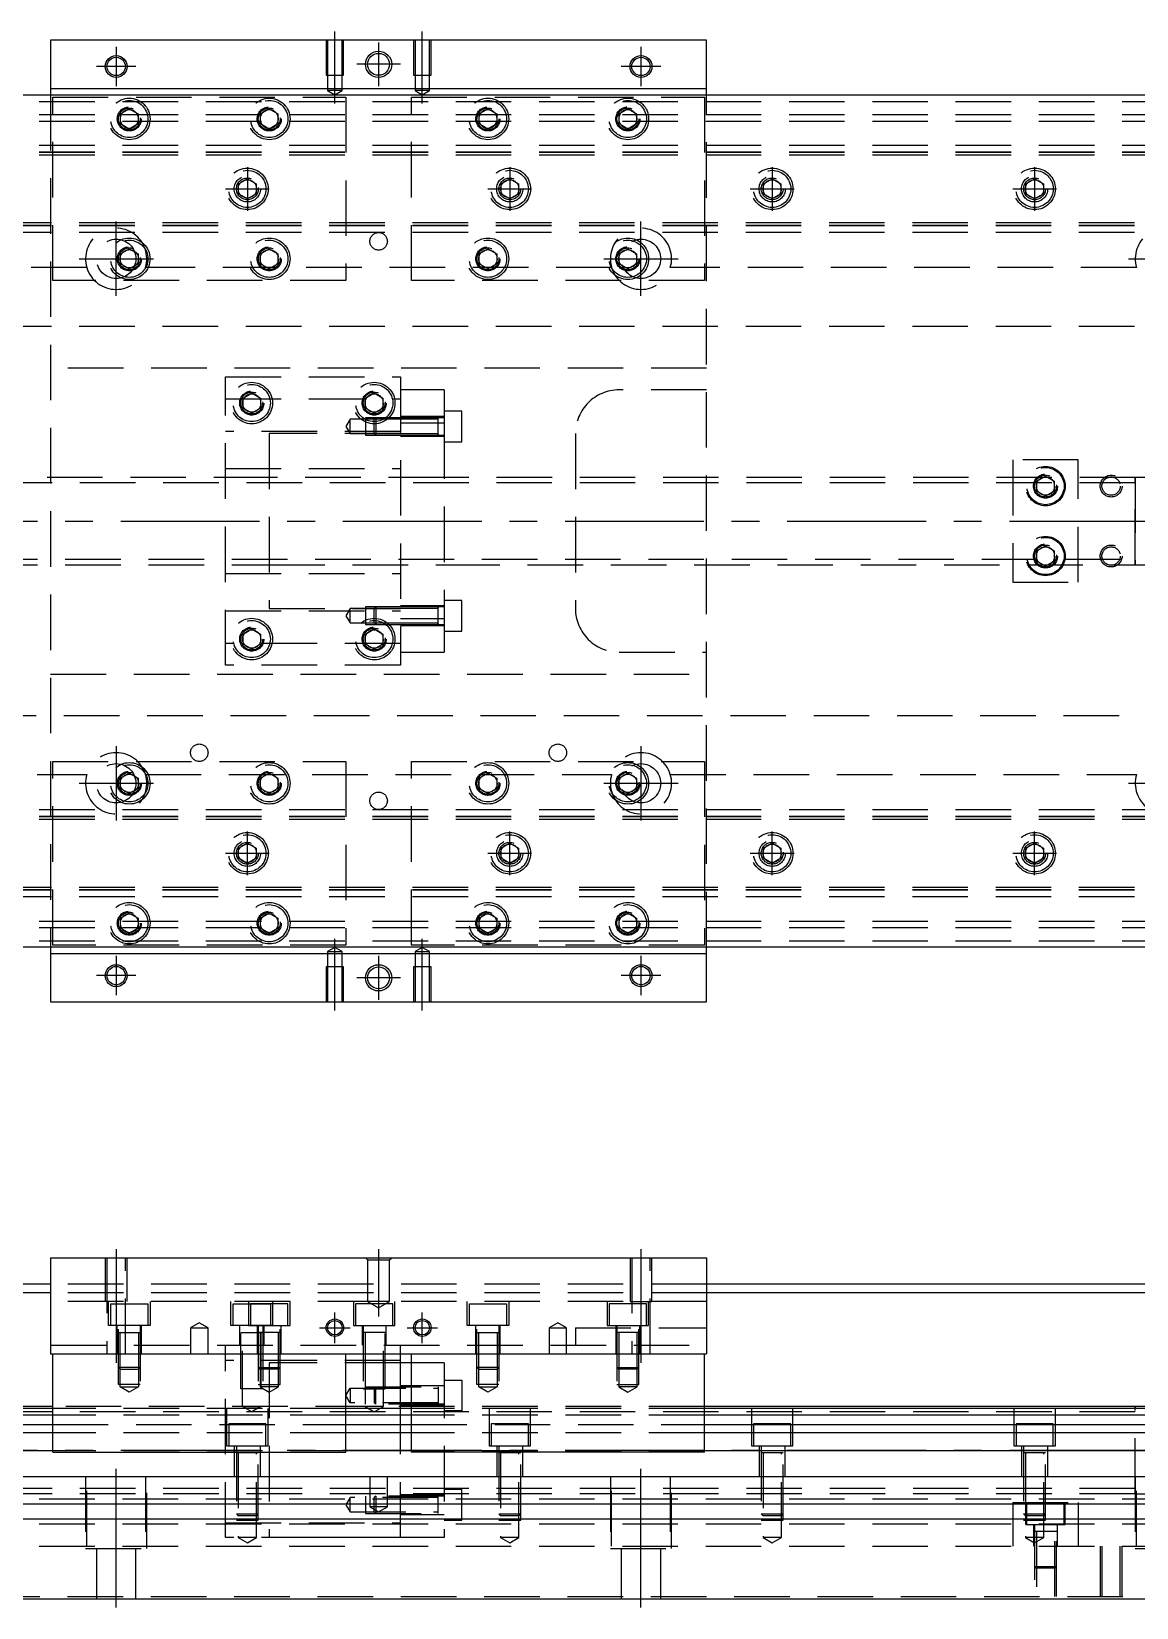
# Model space of a CAD drawing. Extents: x -15 to 702, y -288 to 112.
# Drawn here: x 167.6 to 420.3, y -248.6 to 112 of the extents above; entities that cross this region are included whole.
import ezdxf

# ---------------------------------------------------------------- set-up
doc = ezdxf.new("R2010")
doc.units = 0
doc.linetypes.add('CENTER', pattern=[50.8, 31.75, -6.35, 6.35, -6.35])
doc.linetypes.add('DASHED', pattern=[19.05, 12.7, -6.35])
doc.layers.get('0').update_dxf_attribs({"linetype": 'CONTINUOUS'})
doc.layers.add('CENTER', color=1, linetype='CENTER')

msp = doc.modelspace()

# ---------------------------------------------------------------- linework, layer by layer
at = {"color": 7, "linetype": 'CONTINUOUS'}
for p, q in [((322, 110), (172, 110)), ((172, 110), (172, 99)), ((322, 99), (322, 110)), ((3, 97.5), (491, 97.5)), ((172, 99), (322, 99)), ((172, 99), (172, 97.5)), ((322, 97.5), (322, 99)), ((491, -97.5), (3, -97.5)), ((172, -97.5), (172, -99)), ((322, -99), (172, -99)), ((172, -99), (172, -110)), ((322, -99), (322, -97.5)), ((322, -110), (322, -99)), ((172, -110), (322, -110)), ((172, -168.55), (172, -190.55)), ((172, -168.55), (322, -168.55)), ((322, -168.55), (322, -190.55)), ((172, -174.55), (3, -174.55)), ((172, -176.55), (11, -176.55)), ((491, -174.55), (322, -174.55)), ((483, -176.55), (322, -176.55)), ((172, -190.55), (322, -190.55)), ((172.5, -213.05), (172.5, -190.55)), ((239.5, -213.05), (239.5, -190.55)), ((252, -203.05), (252, -190.55)), ((254.5, -213.05), (254.5, -190.55)), ((321.5, -213.05), (321.5, -190.55)), ((254.5, -192.55), (252, -192.55)), ((252, -203.05), (252, -192.55)), ((172.5, -203.05), (17, -203.05)), ((172.5, -204.589608), (17, -204.589608)), ((172.5, -202.55), (45, -202.55)), ((254.5, -203.05), (239.5, -203.05)), ((254.5, -204.589608), (239.5, -204.589608)), ((420, -202.55), (321.5, -202.55)), ((477, -203.05), (321.5, -203.05)), ((477, -204.589608), (321.5, -204.589608)), ((420, -202.55), (419.995, -202.55)), ((420, -202.549994), (420, -203.05)), ((420, -202.549994), (420, -203.05)), ((420, -202.550502), (420, -202.55)), ((429, -202.55), (420, -202.55)), ((420.005, -202.55), (420, -202.55)), ((420, -203.047168), (420, -202.550502)), ((17, -206.710392), (172.5, -206.710392)), ((172.5, -208.620532), (17, -208.620532)), ((239.5, -206.710392), (254.5, -206.710392)), ((254.5, -208.620532), (239.5, -208.620532)), ((321.5, -206.710392), (477, -206.710392)), ((477, -208.620532), (321.5, -208.620532)), ((172.5, -212.731934), (17, -212.731934)), ((172.5, -213.05), (239.5, -213.05)), ((254.5, -212.731934), (239.5, -212.731934)), ((321.5, -213.05), (254.5, -213.05)), ((477, -212.731934), (321.5, -212.731934)), ((17, -218.55), (477, -218.55)), ((17, -224.85), (477, -224.85)), ((17, -228.25), (477, -228.25)), ((17, -246.55), (477, -246.55))]:
    msp.add_line(p, q, dxfattribs=at)
at = {"color": 3, "linetype": 'DASHED'}
for p, q in [((235.000006, 110), (235.000006, 102)), ((235.35, 110), (235.35, 102)), ((238.65, 102), (238.65, 110)), ((238.999994, 102), (238.999994, 110)), ((255.000006, 110), (255.000006, 102)), ((255.35, 110), (255.35, 102)), ((258.65, 102), (258.65, 110)), ((258.999994, 102), (258.999994, 110)), ((235.000006, 102), (238.999994, 102)), ((235.35, 102), (235.35, 98.5)), ((238.65, 98.5), (238.65, 102)), ((255.000006, 102), (258.999994, 102)), ((255.35, 102), (255.35, 98.5)), ((258.65, 98.5), (258.65, 102)), ((172, 97.5), (172, -97.5)), ((238.65, 98.5), (235.35, 98.5)), ((235.35, 98.5), (237, 97.547372)), ((237, 97.547372), (238.65, 98.5)), ((258.65, 98.5), (255.35, 98.5)), ((255.35, 98.5), (257, 97.547372)), ((257, 97.547372), (258.65, 98.5)), ((322, -97.5), (322, 97.5)), ((17, 96), (477, 96)), ((172.5, 97), (239.5, 97)), ((172.5, 55), (172.5, 97)), ((188, 93.1547), (190, 94.309402)), ((190, 94.309402), (192, 93.1547)), ((220, 93.1547), (222, 94.309402)), ((222, 94.309402), (224, 93.1547)), ((239.5, 97), (239.5, 55)), ((254.5, 97), (321.5, 97)), ((254.5, 55), (254.5, 97)), ((270, 93.1547), (272, 94.309402)), ((272, 94.309402), (274, 93.1547)), ((302, 93.1547), (304, 94.309402)), ((304, 94.309402), (306, 93.1547)), ((321.5, 97), (321.5, 55)), ((17, 93), (477, 93)), ((17, 91.5), (477, 91.5)), ((188, 90.8453), (188, 93.1547)), ((190, 89.690598), (188, 90.8453)), ((192, 90.8453), (190, 89.690598)), ((192, 93.1547), (192, 90.8453)), ((192.483582, 92.286038), (192.5, 92)), ((220, 90.8453), (220, 93.1547)), ((222, 89.690598), (220, 90.8453)), ((224, 90.8453), (222, 89.690598)), ((224, 93.1547), (224, 90.8453)), ((224.483582, 92.286038), (224.5, 92)), ((269.5, 92), (269.518502, 92.303588)), ((270, 90.8453), (270, 93.1547)), ((272, 89.690598), (270, 90.8453)), ((274, 90.8453), (272, 89.690598)), ((274, 93.1547), (274, 90.8453)), ((301.5, 92), (301.512884, 92.253488)), ((302, 90.8453), (302, 93.1547)), ((304, 89.690598), (302, 90.8453)), ((306, 90.8453), (304, 89.690598)), ((306, 93.1547), (306, 90.8453)), ((17, 86), (477, 86)), ((17, 84.460392), (477, 84.460392)), ((17, 84.403994), (477, 84.403994)), ((17, 83.8), (477, 83.8)), ((215, 77.1547), (217, 78.309402)), ((215, 74.8453), (215, 77.1547)), ((217, 78.309402), (219, 77.1547)), ((219, 77.1547), (219, 74.8453)), ((219.483582, 76.286038), (219.5, 76)), ((274.5, 76), (274.534018, 76.411016)), ((275, 77.1547), (277, 78.309402)), ((275, 74.8453), (275, 77.1547)), ((277, 78.309402), (279, 77.1547)), ((279, 77.1547), (279, 74.8453)), ((334.5, 76), (334.534018, 76.411016)), ((335, 77.1547), (337, 78.309402)), ((335, 74.8453), (335, 77.1547)), ((337, 78.309402), (339, 77.1547)), ((339, 77.1547), (339, 74.8453)), ((394.5, 76), (394.534018, 76.411016)), ((395, 77.1547), (397, 78.309402)), ((395, 74.8453), (395, 77.1547)), ((397, 78.309402), (399, 77.1547)), ((399, 77.1547), (399, 74.8453)), ((217, 73.690598), (215, 74.8453)), ((219, 74.8453), (217, 73.690598)), ((277, 73.690598), (275, 74.8453)), ((279, 74.8453), (277, 73.690598)), ((337, 73.690598), (335, 74.8453)), ((339, 74.8453), (337, 73.690598)), ((397, 73.690598), (395, 74.8453)), ((399, 74.8453), (397, 73.690598)), ((477, 68.2), (17, 68.2)), ((477, 67.596006), (17, 67.596006)), ((477, 67.539608), (17, 67.539608)), ((477, 66), (17, 66)), ((188, 61.1547), (190, 62.309402)), ((190, 62.309402), (192, 61.1547)), ((220, 61.1547), (222, 62.309402)), ((222, 62.309402), (224, 61.1547)), ((270, 61.1547), (272, 62.309402)), ((272, 62.309402), (274, 61.1547)), ((302, 61.1547), (304, 62.309402)), ((304, 62.309402), (306, 61.1547)), ((180.291796, 58), (73.708204, 58)), ((188, 58.8453), (188, 61.1547)), ((190, 57.690598), (188, 58.8453)), ((192, 58.8453), (190, 57.690598)), ((192, 61.1547), (192, 58.8453)), ((192.483582, 60.286038), (192.5, 60)), ((300.291796, 58), (193.708204, 58)), ((220, 58.8453), (220, 61.1547)), ((222, 57.690598), (220, 58.8453)), ((224, 58.8453), (222, 57.690598)), ((224, 61.1547), (224, 58.8453)), ((224.483582, 60.286038), (224.5, 60)), ((270, 58.8453), (270, 61.1547)), ((272, 57.690598), (270, 58.8453)), ((274, 58.8453), (272, 57.690598)), ((274, 61.1547), (274, 58.8453)), ((274.483582, 60.286038), (274.5, 60)), ((301.5, 60), (301.512884, 60.253488)), ((302, 58.8453), (302, 61.1547)), ((304, 57.690598), (302, 58.8453)), ((306, 58.8453), (304, 57.690598)), ((306, 61.1547), (306, 58.8453)), ((420.291796, 58), (313.708204, 58)), ((239.5, 55), (172.5, 55)), ((321.5, 55), (254.5, 55)), ((477, 44.5), (22.640312, 44.5)), ((322, 35), (172, 35)), ((212, 33), (252, 33)), ((212, -33), (212, 33)), ((252, 33), (252, -33)), ((216, 28.1547), (218, 29.309402)), ((218, 29.309402), (220, 28.1547)), ((244, 28.1547), (246, 29.309402)), ((246, 29.309402), (248, 28.1547)), ((262, 30), (252, 30)), ((262, 30), (262, 22.36068)), ((322, 30), (302, 30)), ((212, 28), (252, 28)), ((216, 25.8453), (216, 28.1547)), ((218, 24.690598), (216, 25.8453)), ((220, 25.8453), (218, 24.690598)), ((220, 28.1547), (220, 25.8453)), ((220.483582, 27.286038), (220.5, 27)), ((244, 25.8453), (244, 28.1547)), ((246, 24.690598), (244, 25.8453)), ((248, 25.8453), (246, 24.690598)), ((248, 28.1547), (248, 25.8453)), ((248.483582, 27.286038), (248.5, 27)), ((240.5, 23.300636), (239.547372, 21.650636)), ((239.547372, 21.650636), (240.5, 20.000636)), ((240.5, 20.000636), (240.5, 23.300636)), ((244, 23.300636), (240.5, 23.300636)), ((244, 23.65063), (244, 19.65064)), ((246.35, 23.65063), (244, 23.65063)), ((246, 23.300636), (244, 23.300636)), ((246.35, 23.650636), (246, 23.300636)), ((246, 20.000636), (246, 23.300636)), ((252, 23.300636), (246, 23.300636)), ((252, 23.300636), (246, 23.300636)), ((246.35, 23.650636), (246.35, 19.650636)), ((252, 23.650632), (246.35, 23.650636)), ((252, 23.65063), (246.35, 23.65063)), ((262, 23.900636), (252, 23.900636)), ((260.605, 23.650636), (252, 23.650632)), ((260.6, 23.300636), (252, 23.300636)), ((262, 22.36068), (252, 22.36068)), ((262, 23.650636), (260.595, 23.650636)), ((260.6, 19.65063), (260.6, 23.65064)), ((260.6, 23.300636), (260.6, 23.65064)), ((260.6, 23.434174), (260.6, 23.650636)), ((260.6, 23.650636), (260.6, 23.433968)), ((266, 25.150636), (262, 25.150636)), ((262, 22.36068), (262, -22.36068)), ((266, 18.150636), (266, 25.150636)), ((252, 20.5), (212, 20.5)), ((222, 20), (222, -20)), ((252, 20), (222, 20)), ((240.5, 20.000636), (244, 20.000636)), ((244, 20.000636), (246, 20.000636)), ((244, 19.65064), (246.35, 19.65064)), ((246, 20.000636), (252, 20.000636)), ((246, 20.000636), (246.35, 19.650636)), ((246, 20.000636), (252, 20.000636)), ((246.35, 19.65064), (252, 19.65064)), ((246.35, 19.650636), (252, 19.650638)), ((252, 20.000636), (260.6, 20.000636)), ((252, 19.650638), (260.605, 19.650636)), ((252, 19.400636), (262, 19.400636)), ((260.595, 19.650636), (262, 19.650636)), ((260.6, 19.65063), (260.6, 20.000636)), ((260.6, 19.867344), (260.6, 19.650636)), ((260.6, 19.650636), (260.6, 19.867096)), ((262, 18.150636), (266, 18.150636)), ((292, 20), (292, -20)), ((212, 12), (252, 12)), ((392, 14), (392, -14)), ((407, 14), (392, 14)), ((407, -14), (407, 14)), ((222, 10), (42, 10)), ((420, 8.75), (42, 8.75)), ((262, 10), (222, 10)), ((262, 10), (222, 10)), ((262, 9.999994), (222, 9.999994)), ((420.005, 10), (262, 10)), ((397.5, 9.1547), (399.5, 10.309402)), ((397.5, 6.8453), (397.5, 9.1547)), ((399.5, 10.309402), (401.5, 9.1547)), ((401.5, 9.1547), (401.5, 6.8453)), ((401.983582, 8.286038), (402, 8)), ((429, 10), (419.995, 10)), ((420, 10.000006), (420, -10.000006)), ((420, 10.000006), (420, -10.000006)), ((420, -10), (420, 10)), ((420, 10), (420, 8.95261)), ((399.5, 5.690598), (397.5, 6.8453)), ((401.5, 6.8453), (399.5, 5.690598)), ((397.5, -6.8453), (399.5, -5.690598)), ((397.5, -9.1547), (397.5, -6.8453)), ((399.5, -5.690598), (401.5, -6.8453)), ((401.5, -6.8453), (401.5, -9.1547)), ((42, -8.75), (420, -8.75)), ((42, -10), (222, -10)), ((222, -9.999994), (262, -9.999994)), ((222, -10), (262, -10)), ((222, -10), (262, -10)), ((262, -10), (420.005, -10)), ((399.5, -10.309402), (397.5, -9.1547)), ((401.5, -9.1547), (399.5, -10.309402)), ((401.983582, -7.713962), (402, -8)), ((419.995, -10), (429, -10)), ((420, -8.95261), (420, -9.999498)), ((420, -9.999498), (420, -10)), ((212, -12), (252, -12)), ((392, -14), (407, -14)), ((212, -20.5), (252, -20.5)), ((222, -20), (252, -20)), ((240.5, -20.000636), (239.547372, -21.650636)), ((240.5, -23.300636), (240.5, -20.000636)), ((244, -20.000636), (240.5, -20.000636)), ((244, -19.65064), (244, -23.65063)), ((246.35, -19.65064), (244, -19.65064)), ((246, -20.000636), (244, -20.000636)), ((246.35, -19.650636), (246, -20.000636)), ((246, -23.300636), (246, -20.000636)), ((252, -20.000636), (246, -20.000636)), ((252, -20.000636), (246, -20.000636)), ((246.35, -19.650636), (246.35, -23.650636)), ((252, -19.650638), (246.35, -19.650636)), ((252, -19.65064), (246.35, -19.65064)), ((262, -19.400636), (252, -19.400636)), ((260.605, -19.650636), (252, -19.650638)), ((260.6, -20.000636), (252, -20.000636)), ((262, -19.650636), (260.595, -19.650636)), ((260.6, -23.65064), (260.6, -19.65063)), ((260.6, -20.000636), (260.6, -19.65063)), ((260.6, -19.867096), (260.6, -19.650636)), ((260.6, -19.650636), (260.6, -19.867302)), ((266, -18.150636), (262, -18.150636)), ((266, -25.150636), (266, -18.150636)), ((216, -25.8453), (218, -24.690598)), ((218, -24.690598), (220, -25.8453)), ((239.547372, -21.650636), (240.5, -23.300636)), ((240.5, -23.300636), (244, -23.300636)), ((244, -23.300636), (246, -23.300636)), ((244, -23.65063), (246.35, -23.65063)), ((244, -25.8453), (246, -24.690598)), ((246, -23.300636), (252, -23.300636)), ((246, -23.300636), (246.35, -23.650636)), ((246, -23.300636), (252, -23.300636)), ((246, -24.690598), (248, -25.8453)), ((246.35, -23.65063), (252, -23.65063)), ((246.35, -23.650636), (252, -23.650632)), ((262, -22.36068), (252, -22.36068)), ((252, -23.300636), (260.6, -23.300636)), ((252, -23.650632), (260.605, -23.650636)), ((252, -23.900636), (262, -23.900636)), ((260.595, -23.650636), (262, -23.650636)), ((260.6, -23.65064), (260.6, -23.300636)), ((260.6, -23.433926), (260.6, -23.650636)), ((260.6, -23.650636), (260.6, -23.434174)), ((262, -22.36068), (262, -30)), ((262, -25.150636), (266, -25.150636)), ((252, -28), (212, -28)), ((215.5, -27), (215.518502, -26.696412)), ((216, -28.1547), (216, -25.8453)), ((218, -29.309402), (216, -28.1547)), ((220, -28.1547), (218, -29.309402)), ((220, -25.8453), (220, -28.1547)), ((244, -28.1547), (244, -25.8453)), ((246, -29.309402), (244, -28.1547)), ((248, -28.1547), (246, -29.309402)), ((248, -25.8453), (248, -28.1547)), ((248.483582, -26.713962), (248.5, -27)), ((252, -30), (262, -30)), ((302, -30), (322, -30)), ((172, -35), (322, -35)), ((252, -33), (212, -33)), ((22.640312, -44.5), (477, -44.5)), ((172.5, -55), (239.5, -55)), ((172.5, -97), (172.5, -55)), ((239.5, -55), (239.5, -97)), ((254.5, -97), (254.5, -55)), ((254.5, -55), (321.5, -55)), ((321.5, -55), (321.5, -97)), ((73.708204, -58), (180.291796, -58)), ((187.5, -60), (187.512884, -59.746512)), ((188, -58.8453), (190, -57.690598)), ((188, -61.1547), (188, -58.8453)), ((190, -62.309402), (188, -61.1547)), ((190, -57.690598), (192, -58.8453)), ((192, -61.1547), (190, -62.309402)), ((192, -58.8453), (192, -61.1547)), ((193.708204, -58), (300.291796, -58)), ((220, -58.8453), (222, -57.690598)), ((220, -61.1547), (220, -58.8453)), ((222, -62.309402), (220, -61.1547)), ((222, -57.690598), (224, -58.8453)), ((224, -61.1547), (222, -62.309402)), ((224, -58.8453), (224, -61.1547)), ((224.483582, -59.713962), (224.5, -60)), ((270, -58.8453), (272, -57.690598)), ((270, -61.1547), (270, -58.8453)), ((272, -62.309402), (270, -61.1547)), ((272, -57.690598), (274, -58.8453)), ((274, -61.1547), (272, -62.309402)), ((274, -58.8453), (274, -61.1547)), ((274.483582, -59.713962), (274.5, -60)), ((302, -58.8453), (304, -57.690598)), ((302, -61.1547), (302, -58.8453)), ((304, -62.309402), (302, -61.1547)), ((304, -57.690598), (306, -58.8453)), ((306, -61.1547), (304, -62.309402)), ((306, -58.8453), (306, -61.1547)), ((306.483582, -59.713962), (306.5, -60)), ((313.708204, -58), (420.291796, -58)), ((17, -66), (477, -66)), ((17, -67.539608), (477, -67.539608)), ((17, -67.596006), (477, -67.596006)), ((17, -68.2), (477, -68.2)), ((214.5, -76), (214.534018, -75.588984)), ((215, -74.8453), (217, -73.690598)), ((215, -77.1547), (215, -74.8453)), ((217, -73.690598), (219, -74.8453)), ((219, -74.8453), (219, -77.1547)), ((274.5, -76), (274.534018, -75.588984)), ((275, -74.8453), (277, -73.690598)), ((275, -77.1547), (275, -74.8453)), ((277, -73.690598), (279, -74.8453)), ((279, -74.8453), (279, -77.1547)), ((335, -74.8453), (337, -73.690598)), ((335, -77.1547), (335, -74.8453)), ((337, -73.690598), (339, -74.8453)), ((339, -74.8453), (339, -77.1547)), ((339.483582, -75.713962), (339.5, -76)), ((394.5, -76), (394.534018, -75.588984)), ((395, -74.8453), (397, -73.690598)), ((395, -77.1547), (395, -74.8453)), ((397, -73.690598), (399, -74.8453)), ((399, -74.8453), (399, -77.1547)), ((217, -78.309402), (215, -77.1547)), ((219, -77.1547), (217, -78.309402)), ((277, -78.309402), (275, -77.1547)), ((279, -77.1547), (277, -78.309402)), ((337, -78.309402), (335, -77.1547)), ((339, -77.1547), (337, -78.309402)), ((397, -78.309402), (395, -77.1547)), ((399, -77.1547), (397, -78.309402)), ((477, -83.8), (17, -83.8)), ((477, -84.403994), (17, -84.403994)), ((477, -84.460392), (17, -84.460392)), ((477, -86), (17, -86)), ((188, -90.8453), (190, -89.690598)), ((190, -89.690598), (192, -90.8453)), ((220, -90.8453), (222, -89.690598)), ((222, -89.690598), (224, -90.8453)), ((270, -90.8453), (272, -89.690598)), ((272, -89.690598), (274, -90.8453)), ((302, -90.8453), (304, -89.690598)), ((304, -89.690598), (306, -90.8453)), ((17, -91.5), (477, -91.5)), ((17, -93), (477, -93)), ((187.5, -92), (187.512884, -91.746512)), ((188, -93.1547), (188, -90.8453)), ((190, -94.309402), (188, -93.1547)), ((192, -93.1547), (190, -94.309402)), ((192, -90.8453), (192, -93.1547)), ((220, -93.1547), (220, -90.8453)), ((222, -94.309402), (220, -93.1547)), ((224, -93.1547), (222, -94.309402)), ((224, -90.8453), (224, -93.1547)), ((224.483582, -91.713962), (224.5, -92)), ((270, -93.1547), (270, -90.8453)), ((272, -94.309402), (270, -93.1547)), ((274, -93.1547), (272, -94.309402)), ((274, -90.8453), (274, -93.1547)), ((274.483582, -91.713962), (274.5, -92)), ((302, -93.1547), (302, -90.8453)), ((304, -94.309402), (302, -93.1547)), ((306, -93.1547), (304, -94.309402)), ((306, -90.8453), (306, -93.1547)), ((306.483582, -91.713962), (306.5, -92)), ((17, -96), (477, -96)), ((239.5, -97), (172.5, -97)), ((321.5, -97), (254.5, -97)), ((237, -97.547372), (235.35, -98.5)), ((235.35, -98.5), (238.65, -98.5)), ((235.35, -98.5), (235.35, -102)), ((238.65, -98.5), (237, -97.547372)), ((238.65, -102), (238.65, -98.5)), ((257, -97.547372), (255.35, -98.5)), ((255.35, -98.5), (258.65, -98.5)), ((255.35, -98.5), (255.35, -102)), ((258.65, -98.5), (257, -97.547372)), ((258.65, -102), (258.65, -98.5)), ((238.999994, -102), (235.000006, -102)), ((235.000006, -102), (235.000006, -110)), ((235.35, -102), (235.35, -110)), ((238.65, -110), (238.65, -102)), ((238.999994, -110), (238.999994, -102)), ((258.999994, -102), (255.000006, -102)), ((255.000006, -102), (255.000006, -110)), ((255.35, -102), (255.35, -110)), ((258.65, -110), (258.65, -102)), ((258.999994, -110), (258.999994, -102)), ((184.500006, -168.55), (184.500006, -178.55)), ((184.9, -168.55), (184.9, -190.55)), ((189.1, -190.55), (189.1, -168.55)), ((189.499994, -178.55), (189.499994, -168.55)), ((244.5, -169.05), (244, -168.55)), ((244.5, -169.05), (244.5, -178.55)), ((244.5, -169.05), (249.5, -169.05)), ((249.5, -169.05), (250, -168.55)), ((249.5, -178.55), (249.5, -169.05)), ((304.500006, -168.55), (304.500006, -178.55)), ((304.9, -168.55), (304.9, -190.55)), ((309.1, -190.55), (309.1, -168.55)), ((309.499994, -178.55), (309.499994, -168.55)), ((322, -174.55), (172, -174.55)), ((322, -176.55), (172, -176.55)), ((322, -178.55), (172, -178.55)), ((185.25, -184.05), (185.25, -178.55)), ((185.75, -179.05), (194.25, -179.05)), ((185.75, -184.05), (185.75, -179.05)), ((194.25, -179.05), (194.25, -184.05)), ((194.75, -178.55), (194.75, -184.05)), ((213.25, -184.05), (213.25, -178.55)), ((213.75, -179.05), (222.25, -179.05)), ((213.75, -184.05), (213.75, -179.05)), ((217.25, -178.55), (217.25, -184.05)), ((226.25, -179.05), (217.75, -179.05)), ((217.75, -179.05), (217.75, -184.05)), ((222.25, -179.05), (222.25, -184.05)), ((222.75, -178.55), (222.75, -184.05)), ((226.25, -184.05), (226.25, -179.05)), ((226.75, -184.05), (226.75, -178.55)), ((241.25, -178.55), (241.25, -184.05)), ((250.25, -179.05), (241.75, -179.05)), ((241.75, -179.05), (241.75, -184.05)), ((249.5, -178.55), (244.5, -178.55)), ((244.5, -178.55), (247, -179.993376)), ((247, -179.993376), (249.5, -178.55)), ((250.25, -184.05), (250.25, -179.05)), ((250.75, -184.05), (250.75, -178.55)), ((267.25, -184.05), (267.25, -178.55)), ((267.75, -179.05), (276.25, -179.05)), ((267.75, -184.05), (267.75, -179.05)), ((276.25, -179.05), (276.25, -184.05)), ((276.75, -178.55), (276.75, -184.05)), ((299.25, -178.55), (299.25, -184.05)), ((308.25, -179.05), (299.75, -179.05)), ((299.75, -179.05), (299.75, -184.05)), ((304.500006, -178.55), (309.499994, -178.55)), ((308.25, -184.05), (308.25, -179.05)), ((308.75, -184.05), (308.75, -178.55)), ((206, -183.3953), (204, -184.55)), ((208, -184.55), (206, -183.3953)), ((288, -183.3953), (286, -184.55)), ((290, -184.55), (288, -183.3953)), ((194.75, -184.05), (185.25, -184.05)), ((187.25, -190.55), (187.25, -184.05)), ((187.500006, -197.55), (187.499992, -184.05)), ((187.499994, -185.65), (192.500006, -185.65)), ((187.9, -198.05), (187.9, -185.65)), ((192.1, -185.65), (192.1, -198.05)), ((192.500008, -184.05), (192.499994, -197.55)), ((192.75, -184.05), (192.75, -190.55)), ((204, -184.55), (206, -184.55)), ((204, -184.55), (204, -190.55)), ((206, -184.55), (208, -184.55)), ((208, -190.55), (208, -184.55)), ((222.75, -184.05), (213.25, -184.05)), ((215.25, -188.55), (215.25, -184.05)), ((215.500006, -198.55), (215.499994, -184.05)), ((215.499995, -185.65), (220.500005, -185.65)), ((215.9, -202.55), (215.9, -185.65)), ((217.25, -184.05), (226.75, -184.05)), ((219.25, -184.05), (219.25, -190.55)), ((219.499992, -184.05), (219.500006, -197.55)), ((224.500006, -185.65), (219.499994, -185.65)), ((219.9, -185.65), (219.9, -198.05)), ((220.1, -185.65), (220.1, -202.55)), ((220.500006, -184.05), (220.499994, -198.55)), ((220.75, -184.05), (220.75, -188.55)), ((224.1, -198.05), (224.1, -185.65)), ((224.499994, -197.55), (224.500008, -184.05)), ((224.75, -190.55), (224.75, -184.05)), ((241.25, -184.05), (250.75, -184.05)), ((243.25, -184.05), (243.25, -188.55)), ((243.499994, -184.05), (243.500006, -198.55)), ((248.500005, -185.65), (243.499995, -185.65)), ((243.9, -185.65), (243.9, -202.55)), ((248.1, -202.55), (248.1, -185.65)), ((248.499994, -198.55), (248.500006, -184.05)), ((248.75, -188.55), (248.75, -184.05)), ((276.75, -184.05), (267.25, -184.05)), ((269.25, -190.55), (269.25, -184.05)), ((269.500006, -197.55), (269.499992, -184.05)), ((269.499994, -185.65), (274.500006, -185.65)), ((269.9, -198.05), (269.9, -185.65)), ((274.1, -185.65), (274.1, -198.05)), ((274.500008, -184.05), (274.499994, -197.55)), ((274.75, -184.05), (274.75, -190.55)), ((286, -184.55), (288, -184.55)), ((286, -184.55), (286, -190.55)), ((288, -184.55), (290, -184.55)), ((290, -190.55), (290, -184.55)), ((292, -184.55), (322, -184.55)), ((292, -184.55), (292, -188.55)), ((299.25, -184.05), (308.75, -184.05)), ((301.25, -184.05), (301.25, -190.55)), ((301.499992, -184.05), (301.500006, -197.55)), ((306.500006, -185.65), (301.499994, -185.65)), ((301.9, -185.65), (301.9, -198.05)), ((306.1, -198.05), (306.1, -185.65)), ((306.499994, -197.55), (306.500008, -184.05)), ((306.75, -190.55), (306.75, -184.05)), ((172, -188.55), (322, -188.55)), ((212, -190.55), (212, -188.55)), ((212, -232.55), (212, -190.55)), ((252, -190.55), (252, -188.55)), ((192.5, -193.65), (187.5, -193.65)), ((187.9, -194.05), (187.5, -193.65)), ((187.9, -194.05), (192.1, -194.05)), ((192.5, -193.65), (192.1, -194.05)), ((252, -192.05), (212, -192.05)), ((219.5, -193.65), (224.5, -193.65)), ((219.5, -193.65), (219.9, -194.05)), ((224.1, -194.05), (219.9, -194.05)), ((222, -192.55), (222, -232.55)), ((252, -192.55), (222, -192.55)), ((224.1, -194.05), (224.5, -193.65)), ((262, -192.55), (254.5, -192.55)), ((262, -192.55), (262, -232.55)), ((274.5, -193.65), (269.5, -193.65)), ((269.9, -194.05), (269.5, -193.65)), ((269.9, -194.05), (274.1, -194.05)), ((274.5, -193.65), (274.1, -194.05)), ((301.5, -193.65), (306.5, -193.65)), ((301.5, -193.65), (301.9, -194.05)), ((306.1, -194.05), (301.9, -194.05)), ((306.1, -194.05), (306.5, -193.65)), ((192.499994, -197.55), (187.500006, -197.55)), ((187.9, -198.05), (192.1, -198.05)), ((190, -199.262436), (187.9, -198.05)), ((192.1, -198.05), (190, -199.262436)), ((219.500006, -197.55), (224.499994, -197.55)), ((224.1, -198.05), (219.9, -198.05)), ((219.9, -198.05), (222, -199.262436)), ((222, -199.262436), (224.1, -198.05)), ((244, -200.25), (244, -198.050006)), ((244, -198.050006), (262, -198.050006)), ((246, -198.4), (246.35, -198.05)), ((246.35, -200.25), (246.35, -198.05)), ((252, -197.8), (262, -197.8)), ((260.6, -198.049994), (260.6, -202.050006)), ((262, -196.55), (266, -196.55)), ((266, -196.55), (266, -196.85)), ((266, -196.85), (266, -200.25)), ((274.499994, -197.55), (269.500006, -197.55)), ((269.9, -198.05), (274.1, -198.05)), ((272, -199.262436), (269.9, -198.05)), ((274.1, -198.05), (272, -199.262436)), ((301.500006, -197.55), (306.499994, -197.55)), ((306.1, -198.05), (301.9, -198.05)), ((301.9, -198.05), (304, -199.262436)), ((304, -199.262436), (306.1, -198.05)), ((220.499994, -198.55), (215.500006, -198.55)), ((239.547372, -200.05), (240.5, -198.4)), ((240.5, -201.7), (239.547372, -200.05)), ((240.5, -198.4), (240.5, -201.7)), ((240.5, -198.4), (260.6, -198.4)), ((260.6, -201.7), (240.5, -201.7)), ((243.500006, -198.55), (248.499994, -198.55)), ((244, -202.049994), (244, -200.25)), ((246, -198.4), (246, -200.25)), ((246, -200.25), (246, -201.7)), ((246.35, -202.05), (246, -201.7)), ((246.35, -202.05), (246.35, -200.25)), ((266, -200.25), (266, -203.55)), ((420, -203.8), (42, -203.8)), ((321.5, -202.55), (172.5, -202.55)), ((239.5, -203.05), (172.5, -203.05)), ((239.5, -204.589608), (172.5, -204.589608)), ((212.25, -203.05), (212.25, -211.55)), ((215.9, -202.55), (220.1, -202.55)), ((218, -203.762436), (215.9, -202.55)), ((220.1, -202.55), (218, -203.762436)), ((221.75, -211.55), (221.75, -203.05)), ((248.1, -202.55), (243.9, -202.55)), ((243.9, -202.55), (246, -203.762436)), ((262, -202.049994), (244, -202.049994)), ((246, -203.762436), (248.1, -202.55)), ((262, -202.3), (252, -202.3)), ((252, -232.55), (252, -203.05)), ((252, -232.55), (252, -203.05)), ((321.5, -203.05), (254.5, -203.05)), ((321.5, -204.589608), (254.5, -204.589608)), ((266, -203.55), (262, -203.55)), ((272.25, -203.05), (272.25, -211.55)), ((281.75, -211.55), (281.75, -203.05)), ((332.25, -203.05), (332.25, -211.55)), ((341.75, -211.55), (341.75, -203.05)), ((392.25, -203.05), (392.25, -211.55)), ((401.75, -211.55), (401.75, -203.05)), ((420, -222.55), (420, -203.05)), ((172.5, -206.710392), (239.5, -206.710392)), ((239.5, -208.620532), (172.5, -208.620532)), ((221.25, -206.55), (212.75, -206.55)), ((212.75, -206.55), (212.75, -211.55)), ((221.25, -211.55), (221.25, -206.55)), ((254.5, -206.710392), (321.5, -206.710392)), ((321.5, -208.620532), (254.5, -208.620532)), ((281.25, -206.55), (272.75, -206.55)), ((272.75, -206.55), (272.75, -211.55)), ((281.25, -211.55), (281.25, -206.55)), ((341.25, -206.55), (332.75, -206.55)), ((332.75, -206.55), (332.75, -211.55)), ((341.25, -211.55), (341.25, -206.55)), ((401.25, -206.55), (392.75, -206.55)), ((392.75, -206.55), (392.75, -211.55)), ((401.25, -211.55), (401.25, -206.55)), ((212.25, -211.55), (221.75, -211.55)), ((214, -211.55), (214, -218.55)), ((214.500006, -211.55), (214.500006, -228.55)), ((219.499994, -228.55), (219.499994, -211.55)), ((220, -218.55), (220, -211.55)), ((272.25, -211.55), (281.75, -211.55)), ((274, -211.55), (274, -218.55)), ((274.500006, -211.55), (274.500006, -228.55)), ((279.499994, -228.55), (279.499994, -211.55)), ((280, -218.55), (280, -211.55)), ((332.25, -211.55), (341.75, -211.55)), ((334, -211.55), (334, -218.55)), ((334.500006, -211.55), (334.500006, -228.55)), ((339.499994, -228.55), (339.499994, -211.55)), ((340, -218.55), (340, -211.55)), ((392.25, -211.55), (401.75, -211.55)), ((394, -211.55), (394, -218.55)), ((394.500006, -211.55), (394.500006, -228.55)), ((399.499994, -228.55), (399.499994, -211.55)), ((400, -218.55), (400, -211.55)), ((239.5, -212.731934), (172.5, -212.731934)), ((219.500006, -213.15), (214.499994, -213.15)), ((214.9, -213.15), (214.9, -232.55)), ((219.1, -232.55), (219.1, -213.15)), ((321.5, -212.731934), (254.5, -212.731934)), ((279.500006, -213.15), (274.499994, -213.15)), ((274.9, -213.15), (274.9, -232.55)), ((279.1, -232.55), (279.1, -213.15)), ((339.500006, -213.15), (334.499994, -213.15)), ((334.9, -213.15), (334.9, -232.55)), ((339.1, -232.55), (339.1, -213.15)), ((399.500006, -213.15), (394.499994, -213.15)), ((394.9, -213.15), (394.9, -232.55)), ((399.1, -232.55), (399.1, -213.15)), ((180, -218.55), (180, -235.05)), ((180.291796, -234.55), (180.291796, -218.55)), ((193.708204, -218.55), (193.708204, -234.55)), ((194, -235.05), (194, -218.55)), ((245, -218.55), (245, -225.55)), ((249, -225.55), (249, -218.55)), ((300, -218.55), (300, -235.05)), ((300.291796, -234.55), (300.291796, -218.55)), ((313.708204, -218.55), (313.708204, -234.55)), ((314, -235.05), (314, -218.55)), ((420, -218.55), (420, -235.05)), ((420.291796, -234.55), (420.291796, -218.55)), ((420, -221.3), (42, -221.3)), ((420, -222.55), (42, -222.55)), ((240.5, -223.4), (239.547372, -225.05)), ((240.5, -226.7), (240.5, -223.4)), ((260.6, -223.4), (240.5, -223.4)), ((244, -223.050006), (244, -224.85)), ((262, -223.050006), (244, -223.050006)), ((246.35, -223.05), (246, -223.4)), ((246, -224.85), (246, -223.4)), ((246.35, -223.05), (246.35, -224.85)), ((262, -222.8), (252, -222.8)), ((260.6, -227.050006), (260.6, -223.049994)), ((266, -221.55), (262, -221.55)), ((266, -224.85), (266, -221.55)), ((420.291796, -222.55), (429, -222.55)), ((17, -223.7), (477, -223.7)), ((239.547372, -225.05), (240.5, -226.7)), ((240.5, -226.7), (260.6, -226.7)), ((244, -224.85), (244, -227.049994)), ((244, -227.049994), (262, -227.049994)), ((249, -225.55), (245, -225.55)), ((245, -225.55), (247, -226.7047)), ((246, -226.7), (246, -224.85)), ((246, -226.7), (246.35, -227.05)), ((246.35, -224.85), (246.35, -227.05)), ((247, -226.7047), (249, -225.55)), ((266, -228.25), (266, -224.85)), ((392, -224.55), (392, -234.55)), ((392, -224.55), (407, -224.55)), ((395, -229.55), (395, -224.55)), ((395.25, -229.55), (395.25, -224.55)), ((403.75, -229.55), (403.75, -224.55)), ((404, -229.55), (404, -224.55)), ((407, -224.55), (407, -234.55)), ((17, -229.4), (477, -229.4)), ((212, -229.17077), (252, -229.17077)), ((214.5, -227.15), (219.5, -227.15)), ((214.5, -227.15), (214.9, -227.55)), ((214.500006, -228.55), (219.499994, -228.55)), ((219.1, -227.55), (214.9, -227.55)), ((219.1, -227.55), (219.5, -227.15)), ((252, -227.3), (262, -227.3)), ((262, -228.55), (266, -228.55)), ((266, -228.55), (266, -228.25)), ((274.5, -227.15), (279.5, -227.15)), ((274.5, -227.15), (274.9, -227.55)), ((274.500006, -228.55), (279.499994, -228.55)), ((279.1, -227.55), (274.9, -227.55)), ((279.1, -227.55), (279.5, -227.15)), ((334.5, -227.15), (339.5, -227.15)), ((334.5, -227.15), (334.9, -227.55)), ((334.500006, -228.55), (339.499994, -228.55)), ((339.1, -227.55), (334.9, -227.55)), ((339.1, -227.55), (339.5, -227.15)), ((394.5, -227.15), (399.5, -227.15)), ((394.5, -227.15), (394.9, -227.55)), ((394.500006, -228.55), (399.499994, -228.55)), ((399.1, -227.55), (394.9, -227.55)), ((395, -229.55), (404, -229.55)), ((396.75, -229.55), (396.75, -234.55)), ((396.999996, -229.55), (397.000006, -246.05)), ((399.1, -227.55), (399.5, -227.15)), ((401.999994, -246.05), (402.000004, -229.55)), ((402.25, -234.55), (402.25, -229.55)), ((252, -232.55), (212, -232.55)), ((219.1, -232.55), (214.9, -232.55)), ((214.9, -232.55), (217, -233.762436)), ((217, -233.762436), (219.1, -232.55)), ((262, -232.55), (222, -232.55)), ((279.1, -232.55), (274.9, -232.55)), ((274.9, -232.55), (277, -233.762436)), ((277, -233.762436), (279.1, -232.55)), ((339.1, -232.55), (334.9, -232.55)), ((334.9, -232.55), (337, -233.762436)), ((337, -233.762436), (339.1, -232.55)), ((399.1, -232.55), (394.9, -232.55)), ((394.9, -232.55), (397, -233.762436)), ((402.000006, -231.15), (396.999994, -231.15)), ((402.000006, -231.15), (396.999994, -231.15)), ((397, -233.762436), (399.1, -232.55)), ((397.4, -231.15), (397.4, -246.05)), ((401.6, -246.05), (401.6, -231.15)), ((17, -234.55), (477, -234.55)), ((180, -235.05), (194, -235.05)), ((182.5, -235.05), (182.5, -246.55)), ((191.5, -246.55), (191.5, -235.05)), ((300, -235.05), (314, -235.05)), ((302.5, -235.05), (302.5, -246.55)), ((311.5, -246.55), (311.5, -235.05)), ((412.000006, -234.55), (412.000006, -246.05)), ((412.4, -234.55), (412.4, -246.05)), ((416.6, -246.05), (416.6, -234.55)), ((416.999994, -246.05), (416.999994, -234.55)), ((420, -235.05), (434, -235.05)), ((397, -239.15), (402, -239.15)), ((397, -239.15), (397.4, -239.55)), ((401.6, -239.55), (397.4, -239.55)), ((401.6, -239.55), (402, -239.15)), ((23.499992, -246.05), (477, -246.05))]:
    msp.add_line(p, q, dxfattribs=at)
at = {"color": 3, "linetype": 'CONTINUOUS'}
for centre, radius in [((187, 104), 2.5), ((307, 104), 2.5), ((187, -104), 2.5), ((307, -104), 2.5), ((237, -184.55), 2), ((257, -184.55), 2)]:
    msp.add_circle(centre, radius, dxfattribs=at)
at = {"color": 7, "linetype": 'CONTINUOUS'}
for centre, radius in [((187, 104), 2.1), ((247, 104.5), 3), ((247, 104.5), 2.5), ((307, 104), 2.1), ((187, -104), 2.1), ((247, -104.5), 3), ((247, -104.5), 2.5), ((307, -104), 2.1), ((237, -184.55), 1.65), ((257, -184.55), 1.65)]:
    msp.add_circle(centre, radius, dxfattribs=at)
at = {"color": 3, "linetype": 'DASHED'}
for centre, radius in [((190, 92), 4.75), ((190, 92), 4.25), ((190, 92), 2.75), ((190, 92), 2.5), ((222, 92), 4.75), ((222, 92), 4.25), ((222, 92), 2.75), ((222, 92), 2.5), ((272, 92), 4.75), ((272, 92), 4.25), ((272, 92), 2.75), ((272, 92), 2.5), ((304, 92), 4.75), ((304, 92), 4.25), ((304, 92), 2.75), ((304, 92), 2.5), ((217, 76), 4.75), ((217, 76), 4.25), ((277, 76), 4.75), ((277, 76), 4.25), ((337, 76), 4.75), ((337, 76), 4.25), ((397, 76), 4.75), ((397, 76), 4.25), ((217, 76), 3), ((217, 76), 2.5), ((217, 76), 2.1), ((277, 76), 3), ((277, 76), 2.5), ((277, 76), 2.1), ((337, 76), 3), ((337, 76), 2.5), ((337, 76), 2.1), ((397, 76), 3), ((397, 76), 2.5), ((397, 76), 2.1), ((247, 64), 2), ((187, 60), 4.5), ((190, 60), 4.75), ((190, 60), 4.25), ((190, 60), 2.75), ((190, 60), 2.5), ((190, 60), 2.1), ((222, 60), 4.75), ((222, 60), 4.25), ((222, 60), 2.75), ((222, 60), 2.5), ((222, 60), 2.1), ((272, 60), 4.75), ((272, 60), 4.25), ((272, 60), 2.75), ((272, 60), 2.5), ((272, 60), 2.1), ((304, 60), 4.75), ((304, 60), 4.25), ((304, 60), 2.75), ((304, 60), 2.5), ((304, 60), 2.1), ((307, 60), 4.5), ((218, 27), 4.75), ((218, 27), 4.25), ((218, 27), 2.75), ((218, 27), 2.5), ((218, 27), 2.1), ((246, 27), 4.75), ((246, 27), 4.25), ((246, 27), 2.75), ((246, 27), 2.5), ((246, 27), 2.1), ((399.5, 8), 4.5), ((399.5, 8), 4.25), ((399.5, 8), 2.75), ((399.5, 8), 2.5), ((399.5, 8), 2.1), ((414.5, 8), 2.5), ((414.5, 8), 2.1), ((399.5, -8), 4.5), ((399.5, -8), 4.25), ((399.5, -8), 2.75), ((399.5, -8), 2.5), ((399.5, -8), 2.1), ((414.5, -8), 2.5), ((414.5, -8), 2.1), ((218, -27), 4.75), ((218, -27), 4.25), ((218, -27), 2.75), ((218, -27), 2.5), ((218, -27), 2.1), ((246, -27), 4.75), ((246, -27), 4.25), ((246, -27), 2.75), ((246, -27), 2.5), ((246, -27), 2.1), ((206, -53), 2), ((288, -53), 2), ((187, -60), 4.5), ((190, -60), 4.75), ((190, -60), 4.25), ((190, -60), 2.75), ((190, -60), 2.5), ((222, -60), 4.75), ((222, -60), 4.25), ((222, -60), 2.75), ((222, -60), 2.5), ((272, -60), 4.75), ((272, -60), 4.25), ((272, -60), 2.75), ((272, -60), 2.5), ((304, -60), 4.75), ((304, -60), 4.25), ((304, -60), 2.75), ((304, -60), 2.5), ((307, -60), 4.5), ((190, -60), 2.1), ((222, -60), 2.1), ((272, -60), 2.1), ((304, -60), 2.1), ((247, -64), 2), ((217, -76), 4.75), ((217, -76), 4.25), ((277, -76), 4.75), ((277, -76), 4.25), ((337, -76), 4.75), ((337, -76), 4.25), ((397, -76), 4.75), ((397, -76), 4.25), ((217, -76), 3), ((217, -76), 2.5), ((217, -76), 2.1), ((277, -76), 3), ((277, -76), 2.5), ((277, -76), 2.1), ((337, -76), 3), ((337, -76), 2.5), ((337, -76), 2.1), ((397, -76), 3), ((397, -76), 2.5), ((397, -76), 2.1), ((190, -92), 4.75), ((190, -92), 4.25), ((190, -92), 2.75), ((190, -92), 2.5), ((222, -92), 4.75), ((222, -92), 4.25), ((222, -92), 2.75), ((222, -92), 2.5), ((272, -92), 4.75), ((272, -92), 4.25), ((272, -92), 2.75), ((272, -92), 2.5), ((304, -92), 4.75), ((304, -92), 4.25), ((304, -92), 2.75), ((304, -92), 2.5)]:
    msp.add_circle(centre, radius, dxfattribs=at)
for centre, radius, start, end in [((190, 92), 2.1, 102.24721, 137.75279), ((190, 92), 2.1, 77.75279, 102.24721), ((190, 92), 2.1, 42.24721, 77.75279), ((222, 92), 2.1, 102.24721, 137.75279), ((222, 92), 2.1, 77.75279, 102.24721), ((222, 92), 2.1, 42.24721, 77.75279), ((272, 92), 2.1, 102.24721, 137.75279), ((272, 92), 2.1, 77.75279, 102.24721), ((272, 92), 2.1, 42.24721, 77.75279), ((304, 92), 2.1, 102.24721, 137.75279), ((304, 92), 2.1, 77.75279, 102.24721), ((304, 92), 2.1, 42.24721, 77.75279), ((190, 92), 2.1, 162.24721, 180), ((190, 92), 2.1, 180, 197.75279), ((190, 92), 2.1, 137.75279, 162.24721), ((190, 92), 2.1, 197.75279, 222.24721), ((190, 92), 2.1, 222.24721, 257.75279), ((190, 92), 2.1, 282.24721, 317.75279), ((190, 92), 2.1, 17.75279, 42.24721), ((190, 92), 2.1, 317.75279, 342.24721), ((190, 92), 2.1, 342.24721, 17.75279), ((222, 92), 2.1, 162.24721, 180), ((222, 92), 2.1, 180, 197.75279), ((222, 92), 2.1, 137.75279, 162.24721), ((222, 92), 2.1, 197.75279, 222.24721), ((222, 92), 2.1, 222.24721, 257.75279), ((222, 92), 2.1, 282.24721, 317.75279), ((222, 92), 2.1, 17.75279, 42.24721), ((222, 92), 2.1, 317.75279, 342.24721), ((222, 92), 2.1, 342.24721, 17.75279), ((272, 92), 2.1, 162.24721, 180), ((272, 92), 2.1, 180, 197.75279), ((272, 92), 2.1, 137.75279, 162.24721), ((272, 92), 2.1, 197.75279, 222.24721), ((272, 92), 2.1, 222.24721, 257.75279), ((272, 92), 2.1, 282.24721, 317.75279), ((272, 92), 2.1, 17.75279, 42.24721), ((272, 92), 2.1, 317.75279, 342.24721), ((272, 92), 2.1, 342.24721, 17.75279), ((304, 92), 2.1, 162.24721, 180), ((304, 92), 2.1, 180, 197.75279), ((304, 92), 2.1, 137.75279, 162.24721), ((304, 92), 2.1, 197.75279, 222.24721), ((304, 92), 2.1, 222.24721, 257.75279), ((304, 92), 2.1, 282.24721, 317.75279), ((304, 92), 2.1, 17.75279, 42.24721), ((304, 92), 2.1, 317.75279, 342.24721), ((304, 92), 2.1, 342.24721, 17.75279), ((190, 92), 2.1, 257.75279, 282.24721), ((222, 92), 2.1, 257.75279, 282.24721), ((272, 92), 2.1, 257.75279, 282.24721), ((304, 92), 2.1, 257.75279, 282.24721), ((187, 60), 7, 343.39845, 196.60155), ((307, 60), 7, 343.39845, 196.60155), ((427, 60), 7, 343.39845, 196.60155), ((187, 60), 7, 196.60155, 343.39845), ((307, 60), 7, 196.60155, 343.39845), ((302, 20), 10, 90, 180), ((302, -20), 10, 180, 270), ((187, -60), 7, 16.60155, 163.39845), ((307, -60), 7, 16.60155, 163.39845), ((187, -60), 7, 163.39845, 16.60155), ((307, -60), 7, 163.39845, 16.60155), ((427, -60), 7, 163.39845, 16.60155), ((190, -92), 2.1, 102.24721, 137.75279), ((190, -92), 2.1, 77.75279, 102.24721), ((190, -92), 2.1, 42.24721, 77.75279), ((222, -92), 2.1, 102.24721, 137.75279), ((222, -92), 2.1, 77.75279, 102.24721), ((222, -92), 2.1, 42.24721, 77.75279), ((272, -92), 2.1, 102.24721, 137.75279), ((272, -92), 2.1, 77.75279, 102.24721), ((272, -92), 2.1, 42.24721, 77.75279), ((304, -92), 2.1, 102.24721, 137.75279), ((304, -92), 2.1, 77.75279, 102.24721), ((304, -92), 2.1, 42.24721, 77.75279), ((190, -92), 2.1, 162.24721, 180), ((190, -92), 2.1, 180, 197.75279), ((190, -92), 2.1, 137.75279, 162.24721), ((190, -92), 2.1, 197.75279, 222.24721), ((190, -92), 2.1, 222.24721, 257.75279), ((190, -92), 2.1, 282.24721, 317.75279), ((190, -92), 2.1, 17.75279, 42.24721), ((190, -92), 2.1, 317.75279, 342.24721), ((190, -92), 2.1, 342.24721, 17.75279), ((222, -92), 2.1, 162.24721, 180), ((222, -92), 2.1, 180, 197.75279), ((222, -92), 2.1, 137.75279, 162.24721), ((222, -92), 2.1, 197.75279, 222.24721), ((222, -92), 2.1, 222.24721, 257.75279), ((222, -92), 2.1, 282.24721, 317.75279), ((222, -92), 2.1, 17.75279, 42.24721), ((222, -92), 2.1, 317.75279, 342.24721), ((222, -92), 2.1, 342.24721, 17.75279), ((272, -92), 2.1, 162.24721, 180), ((272, -92), 2.1, 180, 197.75279), ((272, -92), 2.1, 137.75279, 162.24721), ((272, -92), 2.1, 197.75279, 222.24721), ((272, -92), 2.1, 222.24721, 257.75279), ((272, -92), 2.1, 282.24721, 317.75279), ((272, -92), 2.1, 17.75279, 42.24721), ((272, -92), 2.1, 317.75279, 342.24721), ((272, -92), 2.1, 342.24721, 17.75279), ((304, -92), 2.1, 162.24721, 180), ((304, -92), 2.1, 180, 197.75279), ((304, -92), 2.1, 137.75279, 162.24721), ((304, -92), 2.1, 197.75279, 222.24721), ((304, -92), 2.1, 222.24721, 257.75279), ((304, -92), 2.1, 282.24721, 317.75279), ((304, -92), 2.1, 17.75279, 42.24721), ((304, -92), 2.1, 317.75279, 342.24721), ((304, -92), 2.1, 342.24721, 17.75279), ((190, -92), 2.1, 257.75279, 282.24721), ((222, -92), 2.1, 257.75279, 282.24721), ((272, -92), 2.1, 257.75279, 282.24721), ((304, -92), 2.1, 257.75279, 282.24721)]:
    msp.add_arc(centre, radius, start, end, dxfattribs=at)
at = {"layer": 'CENTER', "color": 1, "linetype": 'CENTER'}
for p, q in [((237, 95.547372), (237, 112)), ((257, 95.547372), (257, 112)), ((187, 108.5), (187, 99.5)), ((247, 109.5), (247, 99.5)), ((307, 108.5), (307, 99.5)), ((191.5, 104), (182.5, 104)), ((252, 104.5), (242, 104.5)), ((311.5, 104), (302.5, 104)), ((217, 81), (217, 71)), ((277, 81), (277, 71)), ((337, 81), (337, 71)), ((397, 81), (397, 71)), ((212, 76), (222, 76)), ((272, 76), (282, 76)), ((332, 76), (342, 76)), ((392, 76), (402, 76)), ((187, 51.5), (187, 68.5)), ((307, 51.5), (307, 68.5)), ((178.5, 60), (195.5, 60)), ((298.5, 60), (315.5, 60)), ((418.5, 60), (435.5, 60)), ((-15.168461, 0), (544.454308, 0)), ((187, -51.5), (187, -68.5)), ((307, -51.5), (307, -68.5)), ((178.5, -60), (195.5, -60)), ((298.5, -60), (315.5, -60)), ((418.5, -60), (435.5, -60)), ((217, -81), (217, -71)), ((277, -81), (277, -71)), ((337, -81), (337, -71)), ((397, -81), (397, -71)), ((212, -76), (222, -76)), ((272, -76), (282, -76)), ((332, -76), (342, -76)), ((392, -76), (402, -76)), ((237, -112), (237, -95.547372)), ((257, -112), (257, -95.547372)), ((187, -99.5), (187, -108.5)), ((247, -99.5), (247, -109.5)), ((307, -99.5), (307, -108.5)), ((191.5, -104), (182.5, -104)), ((252, -104.5), (242, -104.5)), ((311.5, -104), (302.5, -104)), ((187, -166.55), (187, -192.55)), ((247, -166.55), (247, -181.993376)), ((307, -166.55), (307, -192.55)), ((237, -188.05), (237, -181.05)), ((257, -188.05), (257, -181.05)), ((233.5, -184.55), (240.5, -184.55)), ((253.5, -184.55), (260.5, -184.55)), ((-15.168461, -212.55), (544.454308, -212.55)), ((187, -248.55), (187, -216.55)), ((307, -248.55), (307, -216.55))]:
    msp.add_line(p, q, dxfattribs=at)

doc.saveas('drawing.dxf')
